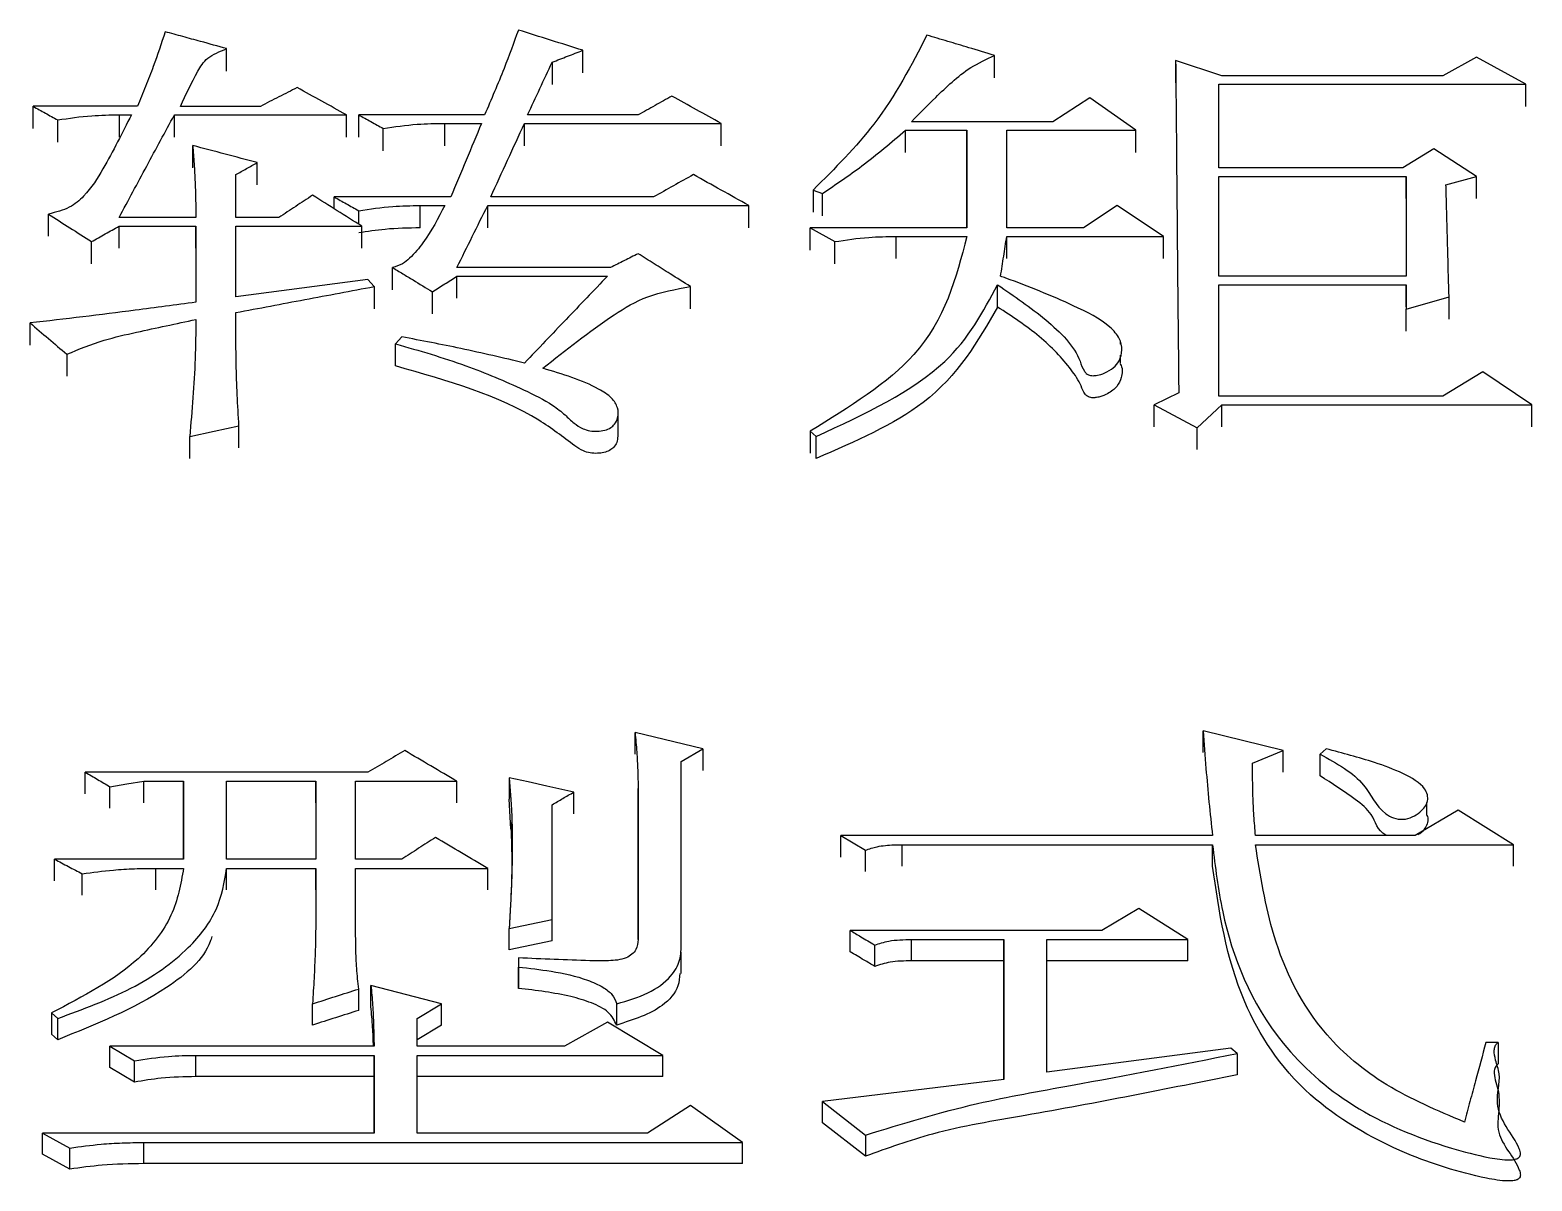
# Model space of a CAD drawing. Header units: millimetres. Extents: x 2160 to 4596, y 811 to 2534.
# Drawn here: x 2741.38 to 2746.67, y 2299.02 to 2303.07 of the extents above; entities that cross this region are included whole.
import ezdxf

# ---------------------------------------------------------------- set-up
doc = ezdxf.new("R2010")
doc.units = ezdxf.units.MM

msp = doc.modelspace()

# ---------------------------------------------------------------- linework, layer by layer
at = {"color": 7, "linetype": 'Continuous', "lineweight": 25}
for p, q in [((2742.0695, 2302.9254), (2742.0695, 2303.0042)), ((2743.3242, 2302.9194), (2743.3242, 2302.9983)), ((2744.7738, 2302.9015), (2744.7738, 2302.9804)), ((2745.5742, 2302.9087), (2745.4119, 2302.9625)), ((2745.4119, 2302.9625), (2745.4119, 2302.8837)), ((2746.472, 2302.9744), (2746.353, 2302.9087)), ((2746.6451, 2302.8788), (2746.472, 2302.9744)), ((2743.216, 2302.9565), (2743.216, 2302.8777)), ((2745.5634, 2302.8788), (2746.6451, 2302.8788)), ((2745.5634, 2302.5846), (2745.5634, 2302.8788)), ((2746.353, 2302.9087), (2745.5742, 2302.9087)), ((2746.6451, 2302.8001), (2746.6451, 2302.8788)), ((2745.1091, 2302.831), (2744.9793, 2302.747)), ((2745.2713, 2302.717), (2745.1091, 2302.831)), ((2741.7557, 2302.8011), (2741.3879, 2302.8011)), ((2741.3879, 2302.7225), (2741.3879, 2302.8011)), ((2741.4744, 2302.6745), (2741.4744, 2302.7531)), ((2741.6908, 2302.7711), (2741.7341, 2302.7711)), ((2741.6908, 2302.7711), (2741.6908, 2302.6925)), ((2741.8855, 2302.7711), (2742.4913, 2302.7711)), ((2742.1884, 2302.801), (2741.9071, 2302.801)), ((2742.4913, 2302.6925), (2742.4913, 2302.7711)), ((2742.978, 2302.7711), (2742.5345, 2302.7711)), ((2743.5189, 2302.771), (2743.1295, 2302.7711)), ((2742.6211, 2302.6445), (2742.6211, 2302.723)), ((2742.8374, 2302.7411), (2742.9672, 2302.741)), ((2742.8374, 2302.6625), (2742.8374, 2302.7411)), ((2743.1187, 2302.741), (2743.811, 2302.741)), ((2743.811, 2302.6625), (2743.811, 2302.741)), ((2744.46, 2302.717), (2744.6764, 2302.717)), ((2744.46, 2302.6385), (2744.46, 2302.717)), ((2744.9793, 2302.747), (2744.4816, 2302.747)), ((2744.6764, 2302.717), (2744.6764, 2302.373)), ((2744.6764, 2302.6385), (2744.6764, 2302.717)), ((2744.817, 2302.717), (2745.2713, 2302.717)), ((2744.817, 2302.373), (2744.817, 2302.717)), ((2745.2713, 2302.6385), (2745.2713, 2302.717)), ((2741.9504, 2302.5845), (2741.9504, 2302.6629)), ((2746.3206, 2302.6508), (2746.2124, 2302.5846)), ((2746.472, 2302.5544), (2746.3206, 2302.6508)), ((2742.1776, 2302.5244), (2742.1776, 2302.6027)), ((2744.6764, 2302.373), (2744.6764, 2302.638)), ((2742.1019, 2302.4094), (2742.1019, 2302.5605)), ((2746.2124, 2302.5846), (2745.5634, 2302.5846)), ((2745.5634, 2302.5544), (2746.2232, 2302.5544)), ((2745.5634, 2302.2028), (2745.5634, 2302.5544)), ((2746.2232, 2302.5544), (2746.2232, 2302.2028)), ((2746.2232, 2302.4761), (2746.2232, 2302.5544)), ((2746.3639, 2302.5242), (2746.472, 2302.5544)), ((2746.472, 2302.4761), (2746.472, 2302.5544)), ((2744.1355, 2302.5062), (2744.168, 2302.4941)), ((2744.168, 2302.4158), (2744.168, 2302.4941)), ((2742.8591, 2302.482), (2742.448, 2302.482)), ((2742.448, 2302.4404), (2742.448, 2302.482)), ((2742.5345, 2302.3859), (2742.5345, 2302.4336)), ((2742.7509, 2302.4518), (2742.8374, 2302.4518)), ((2742.7509, 2302.3736), (2742.7509, 2302.4518)), ((2742.9889, 2302.4518), (2743.9083, 2302.4517)), ((2742.9889, 2302.3736), (2742.9889, 2302.4518)), ((2743.573, 2302.482), (2742.9997, 2302.482)), ((2743.9083, 2302.3736), (2743.9083, 2302.4517)), ((2745.2064, 2302.4517), (2745.0874, 2302.373)), ((2745.3687, 2302.3427), (2745.2064, 2302.4517)), ((2741.4419, 2302.3434), (2741.4419, 2302.4215)), ((2741.9612, 2302.4094), (2741.6908, 2302.4094)), ((2742.2533, 2302.4094), (2742.1019, 2302.4094)), ((2741.6908, 2302.3791), (2741.9612, 2302.3791)), ((2741.6908, 2302.301), (2741.6908, 2302.3791)), ((2741.9612, 2302.3791), (2741.9612, 2302.1114)), ((2741.9612, 2302.301), (2741.9612, 2302.3791)), ((2742.1019, 2302.3791), (2742.5454, 2302.3791)), ((2742.1019, 2302.1297), (2742.1019, 2302.3791)), ((2742.5454, 2302.301), (2742.5454, 2302.3791)), ((2744.1247, 2302.373), (2744.2112, 2302.3245)), ((2744.6764, 2302.373), (2744.1247, 2302.373)), ((2744.4276, 2302.3427), (2744.6764, 2302.3427)), ((2744.4276, 2302.2646), (2744.4276, 2302.3427)), ((2745.0874, 2302.373), (2744.817, 2302.373)), ((2744.817, 2302.3427), (2745.3687, 2302.3427)), ((2745.3687, 2302.2646), (2745.3687, 2302.3427)), ((2741.5934, 2302.2465), (2741.5934, 2302.3245)), ((2744.2112, 2302.2464), (2744.2112, 2302.3245)), ((2742.6535, 2302.155), (2742.6535, 2302.2333)), ((2743.4216, 2302.2333), (2742.8807, 2302.2333)), ((2742.5886, 2302.1663), (2742.567, 2302.1907)), ((2742.8807, 2302.2029), (2743.4107, 2302.2028)), ((2744.7846, 2302.0942), (2744.7846, 2302.1725)), ((2746.2232, 2302.2028), (2745.5634, 2302.2028)), ((2745.5634, 2302.1724), (2746.2232, 2302.1723)), ((2745.5634, 2301.7802), (2745.5634, 2302.1724)), ((2746.2232, 2302.1723), (2746.2232, 2302.0869)), ((2746.2232, 2302.0945), (2746.2232, 2302.1723)), ((2742.5886, 2302.1663), (2742.5886, 2302.0884)), ((2742.7942, 2302.0702), (2742.7942, 2302.148)), ((2743.7029, 2302.0884), (2743.7029, 2302.1662)), ((2746.2232, 2302.0869), (2746.3747, 2302.1297)), ((2746.3747, 2302.0518), (2746.3747, 2302.1297)), ((2746.2232, 2302.0092), (2746.2232, 2302.0869)), ((2741.3771, 2301.9604), (2741.3771, 2302.0381)), ((2742.686, 2301.9891), (2742.6644, 2301.9646)), ((2745.2176, 2301.964), (2745.2176, 2301.9733)), ((2741.5067, 2301.928), (2741.5067, 2301.8504)), ((2745.2176, 2301.8952), (2745.2176, 2301.9248)), ((2746.4937, 2301.8664), (2746.3531, 2301.7802)), ((2746.6668, 2301.7494), (2746.4937, 2301.8664)), ((2745.4228, 2301.7926), (2745.3362, 2301.7495)), ((2745.3362, 2301.6721), (2745.3362, 2301.7495)), ((2745.3362, 2301.7495), (2745.4877, 2301.6693)), ((2745.4877, 2301.6693), (2745.5742, 2301.7494)), ((2746.3531, 2301.7802), (2745.5634, 2301.7802)), ((2745.5742, 2301.6721), (2745.5742, 2301.7494)), ((2745.5742, 2301.7494), (2746.6668, 2301.7494)), ((2746.6668, 2301.6721), (2746.6668, 2301.7494)), ((2743.4484, 2301.64), (2743.4484, 2301.7178)), ((2742.1127, 2301.5982), (2742.1127, 2301.6755)), ((2744.1247, 2301.6569), (2744.1463, 2301.6384)), ((2745.4877, 2301.592), (2745.4877, 2301.6693)), ((2741.9396, 2301.5612), (2741.9396, 2301.6384)), ((2744.1463, 2301.5611), (2744.1463, 2301.6384)), ((2743.7461, 2300.5384), (2743.5081, 2300.5955)), ((2743.5081, 2300.5194), (2743.5081, 2300.5955)), ((2745.7906, 2300.532), (2745.5093, 2300.6018)), ((2745.5093, 2300.5257), (2745.5093, 2300.6018)), ((2743.6704, 2300.494), (2743.7461, 2300.5384)), ((2743.7461, 2300.5384), (2743.7461, 2300.4624)), ((2745.6824, 2300.4876), (2745.7906, 2300.532)), ((2745.7906, 2300.456), (2745.7906, 2300.532)), ((2743.6704, 2299.8538), (2743.6704, 2300.494)), ((2745.9204, 2300.4433), (2745.9204, 2300.5194)), ((2741.7773, 2300.424), (2741.918, 2300.424)), ((2741.7773, 2300.3481), (2741.7773, 2300.424)), ((2741.918, 2300.424), (2741.918, 2300.1494)), ((2741.918, 2300.3481), (2741.918, 2300.424)), ((2742.0694, 2300.424), (2742.3831, 2300.424)), ((2742.0694, 2300.1494), (2742.0694, 2300.424)), ((2742.3831, 2300.424), (2742.3831, 2300.1494)), ((2742.3831, 2300.3481), (2742.3831, 2300.424)), ((2742.5237, 2300.424), (2742.8807, 2300.424)), ((2742.5237, 2300.1494), (2742.5237, 2300.424)), ((2742.8807, 2300.3481), (2742.8807, 2300.424)), ((2743.0646, 2300.4367), (2743.0646, 2300.3607)), ((2741.6584, 2300.329), (2741.6584, 2300.4049)), ((2743.2918, 2300.3099), (2743.2918, 2300.3858)), ((2743.5189, 2300.3985), (2743.5189, 2299.8667)), ((2743.5189, 2300.3227), (2743.5189, 2300.3985)), ((2746.2963, 2300.3805), (2746.2963, 2300.3832)), ((2741.918, 2300.1494), (2741.918, 2300.348)), ((2743.0704, 2300.2564), (2743.0646, 2300.3607)), ((2743.5189, 2299.8666), (2743.5189, 2300.3226)), ((2746.4072, 2300.322), (2746.2557, 2300.2326)), ((2746.2963, 2300.3069), (2746.2963, 2300.3489)), ((2746.6019, 2300.2006), (2746.4072, 2300.322)), ((2744.2329, 2300.2326), (2744.3194, 2300.1814)), ((2745.5418, 2300.2326), (2744.2329, 2300.2326)), ((2744.2329, 2300.1569), (2744.2329, 2300.2326)), ((2746.2557, 2300.2326), (2745.6932, 2300.2326)), ((2744.3194, 2300.1058), (2744.3194, 2300.1814)), ((2744.4492, 2300.2006), (2745.5418, 2300.2006)), ((2744.4492, 2300.125), (2744.4492, 2300.2006)), ((2745.5418, 2300.125), (2745.5418, 2300.2006)), ((2745.6932, 2300.2006), (2746.6019, 2300.2006)), ((2746.6019, 2300.125), (2746.6019, 2300.2006)), ((2741.918, 2300.1494), (2741.4636, 2300.1494)), ((2741.4636, 2300.0738), (2741.4636, 2300.1494)), ((2741.8206, 2300.1174), (2741.918, 2300.1174)), ((2741.8206, 2300.0418), (2741.8206, 2300.1174)), ((2742.3831, 2300.1494), (2742.0694, 2300.1494)), ((2742.0694, 2300.1174), (2742.3831, 2300.1174)), ((2742.0694, 2300.0418), (2742.0694, 2300.1174)), ((2742.3831, 2300.1174), (2742.3831, 2299.9053)), ((2742.3831, 2300.0418), (2742.3831, 2300.1174)), ((2742.686, 2300.1494), (2742.5237, 2300.1494)), ((2742.5237, 2300.1174), (2742.9889, 2300.1174)), ((2742.5237, 2299.9053), (2742.5237, 2300.1174)), ((2742.9889, 2300.0418), (2742.9889, 2300.1174)), ((2741.561, 2300.0226), (2741.561, 2300.0982)), ((2745.2822, 2299.9761), (2745.1524, 2299.8989)), ((2745.4552, 2299.8666), (2745.2822, 2299.9761)), ((2743.0646, 2299.9053), (2743.2161, 2299.9375)), ((2743.0646, 2299.83), (2743.0646, 2299.9053)), ((2743.2161, 2299.8622), (2743.2161, 2299.9375)), ((2744.2653, 2299.8236), (2744.2653, 2299.8989)), ((2743.2161, 2299.8622), (2743.0646, 2299.83)), ((2744.4817, 2299.8666), (2744.8062, 2299.8666)), ((2744.4817, 2299.7914), (2744.4817, 2299.8666)), ((2744.8062, 2299.8666), (2744.8062, 2299.374)), ((2744.8062, 2299.7914), (2744.8062, 2299.8666)), ((2744.9576, 2299.8666), (2745.4552, 2299.8666)), ((2744.9576, 2299.4), (2744.9576, 2299.8666)), ((2745.4552, 2299.7914), (2745.4552, 2299.8666)), ((2743.0971, 2299.8021), (2743.0971, 2299.7698)), ((2743.0971, 2299.8021), (2743.0971, 2299.727)), ((2743.6698, 2299.7473), (2743.6698, 2299.8225)), ((2744.8062, 2299.7914), (2744.4817, 2299.7914)), ((2744.8062, 2299.374), (2744.8062, 2299.7914)), ((2745.4552, 2299.7914), (2744.9576, 2299.7914)), ((2743.0971, 2299.6947), (2743.0971, 2299.7698)), ((2742.5346, 2299.6172), (2742.5346, 2299.6922)), ((2742.8266, 2299.6404), (2742.5778, 2299.7052)), ((2742.5778, 2299.6301), (2742.5778, 2299.7052)), ((2742.3723, 2299.5655), (2742.3723, 2299.6404)), ((2742.7401, 2299.5886), (2742.8266, 2299.6404)), ((2742.8266, 2299.5655), (2742.8266, 2299.6404)), ((2743.4432, 2299.5655), (2743.4432, 2299.6404)), ((2741.4528, 2299.6081), (2741.4745, 2299.5886)), ((2741.4528, 2299.6081), (2741.4528, 2299.5331)), ((2742.7401, 2299.4911), (2742.7401, 2299.5886)), ((2742.8266, 2299.5655), (2742.7401, 2299.5137)), ((2743.4108, 2299.5756), (2743.2593, 2299.4911)), ((2743.6055, 2299.4586), (2743.4108, 2299.5756)), ((2741.6584, 2299.4912), (2741.7449, 2299.4391)), ((2742.5887, 2299.4911), (2741.6584, 2299.4912)), ((2743.2593, 2299.4911), (2742.7401, 2299.4911)), ((2745.6067, 2299.4846), (2744.9576, 2299.4)), ((2745.6283, 2299.4651), (2745.6067, 2299.4846)), ((2746.5478, 2299.5041), (2746.5045, 2299.5041)), ((2746.5478, 2299.5041), (2746.5478, 2299.4293)), ((2741.7449, 2299.3644), (2741.7449, 2299.4391)), ((2741.9612, 2299.4586), (2742.5887, 2299.4586)), ((2741.9613, 2299.3839), (2741.9612, 2299.4586)), ((2742.5887, 2299.4586), (2742.5887, 2299.1846)), ((2742.5887, 2299.3839), (2742.5887, 2299.4586)), ((2742.7401, 2299.4586), (2743.6055, 2299.4586)), ((2742.7401, 2299.1846), (2742.7401, 2299.4586)), ((2743.6055, 2299.3839), (2743.6055, 2299.4586)), ((2745.6283, 2299.4651), (2745.6283, 2299.3904)), ((2741.7449, 2299.3644), (2741.6584, 2299.4164)), ((2742.5887, 2299.3839), (2741.9613, 2299.3839)), ((2742.5887, 2299.1846), (2742.5887, 2299.3839)), ((2743.6055, 2299.3839), (2742.7401, 2299.3839)), ((2744.8062, 2299.374), (2744.168, 2299.2957)), ((2743.7028, 2299.2826), (2743.5514, 2299.1845)), ((2743.8867, 2299.1518), (2743.7028, 2299.2826)), ((2744.168, 2299.2212), (2744.168, 2299.2957)), ((2744.168, 2299.2957), (2744.3194, 2299.178)), ((2744.3194, 2299.1037), (2744.168, 2299.2212)), ((2741.4204, 2299.1846), (2741.5177, 2299.1322)), ((2742.5887, 2299.1846), (2741.4204, 2299.1846)), ((2743.5514, 2299.1845), (2742.7401, 2299.1846)), ((2744.3194, 2299.178), (2744.3194, 2299.1037)), ((2741.5177, 2299.0579), (2741.4204, 2299.1102)), ((2741.5177, 2299.0579), (2741.5177, 2299.1322)), ((2741.7773, 2299.1518), (2743.8867, 2299.1518)), ((2741.7774, 2299.0775), (2741.7774, 2299.1518)), ((2743.8867, 2299.0775), (2743.8867, 2299.1518)), ((2743.8867, 2299.0775), (2741.7774, 2299.0775))]:
    msp.add_line(p, q, dxfattribs=at)
at = {"color": 7, "linetype": 'Continuous', "lineweight": 25, "flags": 128}
for points in [[(2741.8855, 2302.6925), (2741.8855, 2302.712), (2741.8855, 2302.732), (2741.8855, 2302.7711)], [(2742.5345, 2302.6925), (2742.5345, 2302.712), (2742.5345, 2302.7319), (2742.5345, 2302.7711)], [(2743.1187, 2302.6625), (2743.1187, 2302.682), (2743.1187, 2302.7019), (2743.1187, 2302.741)], [(2744.1355, 2302.5062), (2744.1355, 2302.4759), (2744.1355, 2302.4517), (2744.1355, 2302.4279)], [(2744.1247, 2302.2949), (2744.1247, 2302.3141), (2744.1247, 2302.3337), (2744.1247, 2302.373)], [(2744.817, 2302.2646), (2744.817, 2302.2843), (2744.817, 2302.3045), (2744.817, 2302.3427)], [(2742.567, 2302.1907), (2742.3344, 2302.1602), (2742.1019, 2302.1297)], [(2742.8807, 2302.125), (2742.8807, 2302.1443), (2742.8807, 2302.1641), (2742.8807, 2302.2029)], [(2742.6643, 2301.887), (2742.6643, 2301.9061), (2742.6643, 2301.9256), (2742.6643, 2301.9451), (2742.6644, 2301.9646)], [(2741.9396, 2301.6384), (2742.0261, 2301.6569), (2742.1127, 2301.6755)], [(2744.1247, 2301.6569), (2744.1247, 2301.6286), (2744.1247, 2301.604), (2744.1247, 2301.5797)], [(2745.942, 2300.5384), (2745.9312, 2300.5289), (2745.9204, 2300.5194)], [(2742.567, 2300.4558), (2742.0694, 2300.4558), (2741.5718, 2300.4558)], [(2741.5718, 2300.3799), (2741.5718, 2300.3988), (2741.5718, 2300.4178), (2741.5718, 2300.4558)], [(2741.6584, 2300.4049), (2741.7179, 2300.4145), (2741.7773, 2300.424)], [(2743.2918, 2300.3858), (2743.1972, 2300.407), (2743.1309, 2300.4219), (2743.0646, 2300.4367)], [(2745.1524, 2299.8989), (2744.7088, 2299.8989), (2744.2653, 2299.8989)], [(2744.3519, 2299.7721), (2744.3519, 2299.8097), (2744.3519, 2299.8473)], [(2741.4745, 2299.5137), (2741.4745, 2299.5415), (2741.4745, 2299.565), (2741.4745, 2299.5886)], [(2741.4528, 2299.5331), (2741.4636, 2299.5234), (2741.4745, 2299.5137)], [(2741.6584, 2299.4164), (2741.6584, 2299.4351), (2741.6584, 2299.4538), (2741.6584, 2299.4912)], [(2741.4204, 2299.1102), (2741.4204, 2299.1288), (2741.4204, 2299.1474), (2741.4204, 2299.1846)]]:
    msp.add_lwpolyline(points, dxfattribs=at)
at = {"color": 7, "linetype": 'Continuous', "lineweight": 25}
for points, knots in [([(2743.097, 2303.0697), (2743.0807, 2303.0246), (2743.0545, 2302.9522), (2743.0132, 2302.8528), (2742.9898, 2302.7983), (2742.978, 2302.7711)], [0, 0, 0, 0, 0.452168, 0.726066, 1, 1, 1, 1]), ([(2743.3242, 2302.9983), (2743.2863, 2303.0102), (2743.2106, 2303.034), (2743.1349, 2303.0578), (2743.097, 2303.0697)], [0, 0, 0, 0, 0.499999, 1, 1, 1, 1]), ([(2741.853, 2303.0638), (2741.8396, 2303.023), (2741.8184, 2302.9586), (2741.7842, 2302.8712), (2741.7652, 2302.8244), (2741.7557, 2302.8011)], [0, 0, 0, 0, 0.465077, 0.732515, 1, 1, 1, 1]), ([(2742.0694, 2303.0042), (2742.0388, 2303.0127), (2741.9874, 2303.0269), (2741.9152, 2303.0467), (2741.8738, 2303.0581), (2741.853, 2303.0638)], [0, 0, 0, 0, 0.425233, 0.712616, 1, 1, 1, 1]), ([(2744.5356, 2303.0519), (2744.481, 2302.9456), (2744.383, 2302.7546), (2744.2115, 2302.5824), (2744.1355, 2302.5062)], [0, 0, 0, 0, 0.556947, 1, 1, 1, 1]), ([(2744.7737, 2302.9804), (2744.7436, 2302.9894), (2744.6888, 2303.0059), (2744.6094, 2303.0298), (2744.5602, 2303.0445), (2744.5357, 2303.0519)], [0, 0, 0, 0, 0.380374, 0.690187, 1, 1, 1, 1]), ([(2741.9071, 2302.801), (2741.9259, 2302.8421), (2741.9521, 2302.8994), (2741.997, 2302.9745), (2742.0451, 2302.9942), (2742.0694, 2303.0042)], [0, 0, 0, 0, 0.554938, 0.774738, 1, 1, 1, 1]), ([(2743.216, 2302.9565), (2743.2341, 2302.9635), (2743.2701, 2302.9774), (2743.3062, 2302.9913), (2743.3242, 2302.9983)], [0, 0, 0, 0, 0.499998, 1, 1, 1, 1]), ([(2744.4816, 2302.747), (2744.5098, 2302.7756), (2744.5562, 2302.8226), (2744.6232, 2302.8871), (2744.6879, 2302.9399), (2744.745, 2302.9668), (2744.7737, 2302.9804)], [0, 0, 0, 0, 0.336864, 0.555373, 0.775639, 1, 1, 1, 1]), ([(2745.4119, 2302.9625), (2745.4125, 2302.8976), (2745.4137, 2302.7679), (2745.4154, 2302.5721), (2745.4168, 2302.4081), (2745.4182, 2302.2434), (2745.4197, 2302.0969), (2745.4214, 2301.9356), (2745.4223, 2301.8402), (2745.4228, 2301.7926)], [0, 0, 0, 0, 0.168661, 0.337321, 0.505982, 0.590312, 0.758972, 0.879486, 1, 1, 1, 1]), ([(2743.1295, 2302.7711), (2743.1439, 2302.802), (2743.1728, 2302.864), (2743.2016, 2302.9257), (2743.216, 2302.9565)], [0, 0, 0, 0, 0.499999, 1, 1, 1, 1]), ([(2742.3182, 2302.8669), (2742.2966, 2302.8559), (2742.2533, 2302.834), (2742.21, 2302.812), (2742.1884, 2302.801)], [0, 0, 0, 0, 0.4999982, 1, 1, 1, 1]), ([(2742.4913, 2302.7711), (2742.4624, 2302.7871), (2742.4047, 2302.819), (2742.347, 2302.851), (2742.3182, 2302.8669)], [0, 0, 0, 0, 0.5, 1, 1, 1, 1]), ([(2743.6379, 2302.837), (2743.6181, 2302.826), (2743.5784, 2302.804), (2743.5387, 2302.782), (2743.5189, 2302.771)], [0, 0, 0, 0, 0.4999981, 1, 1, 1, 1]), ([(2743.811, 2302.741), (2743.7821, 2302.757), (2743.7244, 2302.7891), (2743.6668, 2302.821), (2743.6379, 2302.837)], [0, 0, 0, 0, 0.5, 1, 1, 1, 1]), ([(2741.3879, 2302.8011), (2741.4023, 2302.7931), (2741.4312, 2302.7771), (2741.46, 2302.7611), (2741.4744, 2302.7531)], [0, 0, 0, 0, 0.5, 1, 1, 1, 1]), ([(2741.7341, 2302.7711), (2741.7021, 2302.7074), (2741.6534, 2302.6103), (2741.5853, 2302.4997), (2741.5195, 2302.4414), (2741.4681, 2302.4282), (2741.442, 2302.4215)], [0, 0, 0, 0, 0.493627, 0.751972, 0.874128, 1, 1, 1, 1]), ([(2741.4744, 2302.7531), (2741.5142, 2302.759), (2741.5853, 2302.7697), (2741.6585, 2302.7707), (2741.6908, 2302.7711)], [0, 0, 0, 0, 0.558835, 1, 1, 1, 1]), ([(2741.6908, 2302.4094), (2741.7232, 2302.4699), (2741.7881, 2302.5909), (2741.8531, 2302.711), (2741.8855, 2302.7711)], [0, 0, 0, 0, 0.5, 1, 1, 1, 1]), ([(2742.5345, 2302.7711), (2742.549, 2302.7631), (2742.5778, 2302.7471), (2742.6067, 2302.731), (2742.6211, 2302.723)], [0, 0, 0, 0, 0.5, 1, 1, 1, 1]), ([(2742.6211, 2302.723), (2742.6608, 2302.729), (2742.732, 2302.7397), (2742.8051, 2302.7406), (2742.8374, 2302.7411)], [0, 0, 0, 0, 0.558835, 1, 1, 1, 1]), ([(2742.9672, 2302.741), (2742.9492, 2302.698), (2742.9131, 2302.6119), (2742.8771, 2302.5253), (2742.8591, 2302.482)], [0, 0, 0, 0, 0.4999999, 1, 1, 1, 1]), ([(2742.9997, 2302.482), (2743.0195, 2302.5253), (2743.0592, 2302.6119), (2743.0988, 2302.698), (2743.1187, 2302.741)], [0, 0, 0, 0, 0.5000001, 1, 1, 1, 1]), ([(2744.168, 2302.4941), (2744.215, 2302.526), (2744.2908, 2302.5773), (2744.3855, 2302.6531), (2744.4352, 2302.6957), (2744.46, 2302.717)], [0, 0, 0, 0, 0.450179, 0.7248935, 1, 1, 1, 1]), ([(2741.9504, 2302.6629), (2741.952, 2302.6415), (2741.9551, 2302.5986), (2741.9596, 2302.5141), (2741.9606, 2302.451), (2741.9612, 2302.4094)], [0, 0, 0, 0, 0.254777, 0.50956, 1, 1, 1, 1]), ([(2742.1776, 2302.6027), (2742.1397, 2302.6128), (2742.064, 2302.6328), (2741.9883, 2302.6529), (2741.9504, 2302.6629)], [0, 0, 0, 0, 0.499999, 1, 1, 1, 1]), ([(2742.1019, 2302.5605), (2742.1145, 2302.5676), (2742.1397, 2302.5816), (2742.165, 2302.5957), (2742.1776, 2302.6027)], [0, 0, 0, 0, 0.5000006, 1, 1, 1, 1]), ([(2743.7136, 2302.5605), (2743.6902, 2302.5474), (2743.6433, 2302.5213), (2743.5964, 2302.4951), (2743.573, 2302.482)], [0, 0, 0, 0, 0.499999, 1, 1, 1, 1]), ([(2743.9083, 2302.4517), (2743.8759, 2302.4699), (2743.811, 2302.5062), (2743.7461, 2302.5424), (2743.7136, 2302.5605)], [0, 0, 0, 0, 0.5, 1, 1, 1, 1]), ([(2742.3723, 2302.488), (2742.3525, 2302.4749), (2742.3128, 2302.4487), (2742.2731, 2302.4225), (2742.2533, 2302.4094)], [0, 0, 0, 0, 0.499998, 1, 1, 1, 1]), ([(2742.5454, 2302.3791), (2742.5165, 2302.3973), (2742.4588, 2302.4336), (2742.4011, 2302.4699), (2742.3723, 2302.488)], [0, 0, 0, 0, 0.5, 1, 1, 1, 1]), ([(2746.3747, 2302.1297), (2746.3734, 2302.1785), (2746.3719, 2302.2304), (2746.3704, 2302.2852), (2746.3701, 2302.2974), (2746.3698, 2302.3095), (2746.3694, 2302.3217), (2746.3691, 2302.3339), (2746.3688, 2302.346), (2746.3684, 2302.3612), (2746.368, 2302.3734), (2746.3677, 2302.3855), (2746.3674, 2302.3977), (2746.367, 2302.4098), (2746.3664, 2302.431), (2746.3654, 2302.4682), (2746.3645, 2302.5023), (2746.3639, 2302.5242)], [0, 0, 0, 0, 0.369844, 0.392959, 0.416074, 0.462305, 0.48542, 0.508535, 0.554765, 0.577881, 0.624111, 0.647226, 0.670342, 0.716572, 0.739687, 0.832148, 1, 1, 1, 1]), ([(2742.448, 2302.482), (2742.4624, 2302.4739), (2742.4913, 2302.4578), (2742.5201, 2302.4417), (2742.5345, 2302.4336)], [0, 0, 0, 0, 0.5, 1, 1, 1, 1]), ([(2742.5345, 2302.4336), (2742.5743, 2302.4396), (2742.6454, 2302.4504), (2742.7186, 2302.4513), (2742.7509, 2302.4518)], [0, 0, 0, 0, 0.558835, 1, 1, 1, 1]), ([(2742.8374, 2302.4518), (2742.8146, 2302.4073), (2742.7816, 2302.3432), (2742.7259, 2302.2762), (2742.6904, 2302.2449), (2742.6659, 2302.2372), (2742.6535, 2302.2333)], [0, 0, 0, 0, 0.5541785, 0.8003972, 0.8992106, 1, 1, 1, 1]), ([(2742.8807, 2302.2333), (2742.8987, 2302.2698), (2742.9348, 2302.3428), (2742.9708, 2302.4154), (2742.9889, 2302.4518)], [0, 0, 0, 0, 0.5, 1, 1, 1, 1]), ([(2741.442, 2302.4215), (2741.4672, 2302.4054), (2741.5177, 2302.3731), (2741.5682, 2302.3407), (2741.5934, 2302.3245)], [0, 0, 0, 0, 0.5, 1, 1, 1, 1]), ([(2741.5934, 2302.3245), (2741.6097, 2302.3336), (2741.6421, 2302.3518), (2741.6746, 2302.37), (2741.6908, 2302.3791)], [0, 0, 0, 0, 0.500002, 1, 1, 1, 1]), ([(2742.7509, 2302.3731), (2742.7098, 2302.3724), (2742.6366, 2302.3711), (2742.5657, 2302.3599), (2742.5345, 2302.355)], [0, 0, 0, 0, 0.561085, 1, 1, 1, 1]), ([(2744.6764, 2302.3427), (2744.6383, 2302.1963), (2744.5693, 2301.9309), (2744.2623, 2301.7417), (2744.1247, 2301.6569)], [0, 0, 0, 0, 0.551707, 1, 1, 1, 1]), ([(2744.2112, 2302.3245), (2744.251, 2302.3305), (2744.3221, 2302.3413), (2744.3953, 2302.3422), (2744.4276, 2302.3427)], [0, 0, 0, 0, 0.558835, 1, 1, 1, 1]), ([(2744.7954, 2302.2028), (2744.799, 2302.2262), (2744.8044, 2302.2612), (2744.8116, 2302.3078), (2744.8152, 2302.331), (2744.817, 2302.3427)], [0, 0, 0, 0, 0.499999, 0.749999, 1, 1, 1, 1]), ([(2743.5189, 2302.2819), (2743.5027, 2302.2738), (2743.4702, 2302.2576), (2743.4378, 2302.2414), (2743.4216, 2302.2333)], [0, 0, 0, 0, 0.5, 1, 1, 1, 1]), ([(2743.7028, 2302.1663), (2743.6792, 2302.1812), (2743.6367, 2302.2079), (2743.5754, 2302.2465), (2743.5377, 2302.2701), (2743.5189, 2302.2819)], [0, 0, 0, 0, 0.386049, 0.693024, 1, 1, 1, 1]), ([(2742.6535, 2302.2333), (2742.6656, 2302.226), (2742.6897, 2302.2114), (2742.7366, 2302.183), (2742.7714, 2302.1618), (2742.7942, 2302.148)], [0, 0, 0, 0, 0.257094, 0.5141879, 1, 1, 1, 1]), ([(2742.7942, 2302.148), (2742.8086, 2302.1571), (2742.8374, 2302.1754), (2742.8663, 2302.1937), (2742.8807, 2302.2029)], [0, 0, 0, 0, 0.500001, 1, 1, 1, 1]), ([(2743.4107, 2302.2028), (2743.3621, 2302.152), (2743.2647, 2302.0504), (2743.1674, 2301.9482), (2743.1187, 2301.8971)], [0, 0, 0, 0, 0.5, 1, 1, 1, 1]), ([(2744.1463, 2301.6384), (2744.3168, 2301.7179), (2744.6171, 2301.8581), (2744.734, 2302.0775), (2744.7846, 2302.1724)], [0, 0, 0, 0, 0.56753, 1, 1, 1, 1]), ([(2744.7847, 2302.1725), (2744.8431, 2302.1327), (2744.9606, 2302.0528), (2745.065, 2301.9461), (2745.0838, 2301.8764), (2745.0963, 2301.861), (2745.1037, 2301.8558), (2745.1123, 2301.853), (2745.1232, 2301.8521), (2745.1404, 2301.854), (2745.1661, 2301.8626), (2745.1943, 2301.8795), (2745.2172, 2301.9078), (2745.2251, 2301.9436), (2745.2167, 2301.9854), (2745.1652, 2302.0439), (2745.0238, 2302.1145), (2744.8891, 2302.1685), (2744.8014, 2302.2006), (2744.7954, 2302.2028)], [0, 0, 0, 0, 0.1816274, 0.3648767, 0.405345, 0.4147082, 0.422096, 0.4282549, 0.4343873, 0.4449704, 0.4640389, 0.4945585, 0.5248763, 0.5682608, 0.613388, 0.6632908, 0.7870954, 0.9853916, 1, 1, 1, 1]), ([(2742.1019, 2302.0747), (2742.183, 2302.09), (2742.3452, 2302.1206), (2742.5075, 2302.1511), (2742.5886, 2302.1663)], [0, 0, 0, 0, 0.5, 1, 1, 1, 1]), ([(2743.1836, 2301.8787), (2743.2636, 2301.9429), (2743.3756, 2302.0327), (2743.548, 2302.138), (2743.6508, 2302.1568), (2743.7028, 2302.1662)], [0, 0, 0, 0, 0.5534418, 0.7739919, 1, 1, 1, 1]), ([(2741.9612, 2302.1114), (2741.8901, 2302.1017), (2741.7576, 2302.0835), (2741.5627, 2302.0595), (2741.439, 2302.0452), (2741.3771, 2302.0381)], [0, 0, 0, 0, 0.366425, 0.683185, 1, 1, 1, 1]), ([(2742.1127, 2301.6755), (2742.1087, 2301.7484), (2742.1046, 2301.8233), (2742.1031, 2301.8998), (2742.103, 2301.9054), (2742.1029, 2301.9111), (2742.1028, 2301.9167), (2742.1027, 2301.9224), (2742.1027, 2301.928), (2742.1026, 2301.9337), (2742.1025, 2301.9394), (2742.1024, 2301.9469), (2742.1023, 2301.9544), (2742.1023, 2301.9619), (2742.1022, 2301.9676), (2742.1022, 2301.9732), (2742.1021, 2301.9789), (2742.1021, 2301.9845), (2742.1021, 2301.9902), (2742.102, 2301.9958), (2742.102, 2302.0033), (2742.102, 2302.0109), (2742.102, 2302.0184), (2742.1019, 2302.024), (2742.1019, 2302.0297), (2742.1019, 2302.0353), (2742.1019, 2302.0409), (2742.1019, 2302.0466), (2742.1019, 2302.0522), (2742.1019, 2302.0578), (2742.1019, 2302.0654), (2742.1019, 2302.071), (2742.1019, 2302.0747)], [0, 0, 0, 0, 0.54643, 0.560604, 0.574777, 0.588951, 0.603124, 0.617298, 0.631471, 0.645645, 0.659818, 0.673992, 0.702339, 0.716512, 0.730686, 0.744859, 0.759033, 0.773206, 0.78738, 0.801553, 0.815726, 0.844073, 0.858247, 0.87242, 0.886594, 0.900767, 0.914941, 0.929114, 0.943288, 0.957461, 0.971635, 1, 1, 1, 1]), ([(2744.7846, 2302.0942), (2744.7151, 2301.9734), (2744.589, 2301.7539), (2744.2837, 2301.6207), (2744.1463, 2301.5608)], [0, 0, 0, 0, 0.550182, 1, 1, 1, 1]), ([(2745.2161, 2301.8946), (2745.2173, 2301.8926), (2745.2264, 2301.8772), (2745.2225, 2301.8488), (2745.2076, 2301.8139), (2745.1785, 2301.7907), (2745.1503, 2301.779), (2745.1309, 2301.7749), (2745.1183, 2301.7744), (2745.1081, 2301.7762), (2745.0994, 2301.7804), (2745.0865, 2301.7934), (2745.0767, 2301.8269), (2745.0291, 2301.8971), (2744.937, 2301.9942), (2744.8358, 2302.0607), (2744.7847, 2302.0942)], [0, 0, 0, 0, 0.011858, 0.091048, 0.151077, 0.211612, 0.249381, 0.267413, 0.282269, 0.292853, 0.30347, 0.319788, 0.376545, 0.489461, 0.742393, 1, 1, 1, 1]), ([(2741.3771, 2302.0381), (2741.3987, 2302.0197), (2741.4419, 2301.9831), (2741.4851, 2301.9463), (2741.5067, 2301.928)], [0, 0, 0, 0, 0.5, 1, 1, 1, 1]), ([(2741.5067, 2301.928), (2741.5495, 2301.9456), (2741.6267, 2301.9775), (2741.7833, 2302.0126), (2741.8917, 2302.0356), (2741.9612, 2302.0503)], [0, 0, 0, 0, 0.308167, 0.555958, 1, 1, 1, 1]), ([(2741.9612, 2302.0503), (2741.9607, 2302.0042), (2741.9598, 2301.9127), (2741.9514, 2301.7754), (2741.9435, 2301.6841), (2741.9396, 2301.6384)], [0, 0, 0, 0, 0.337206, 0.668546, 1, 1, 1, 1]), ([(2742.6644, 2301.9646), (2742.7482, 2301.9404), (2742.9062, 2301.8949), (2743.0869, 2301.8173), (2743.2054, 2301.7593), (2743.26, 2301.7167), (2743.2898, 2301.6869), (2743.3187, 2301.6669), (2743.3483, 2301.6574), (2743.3754, 2301.6557), (2743.4015, 2301.6595), (2743.4227, 2301.6685), (2743.4389, 2301.6836), (2743.4496, 2301.7076), (2743.4493, 2301.74), (2743.4267, 2301.7768), (2743.3426, 2301.8306), (2743.2527, 2301.8578), (2743.1836, 2301.8787)], [0, 0, 0, 0, 0.197358, 0.371625, 0.468384, 0.517135, 0.556849, 0.588366, 0.607485, 0.626642, 0.645535, 0.663735, 0.679959, 0.706516, 0.74747, 0.788159, 0.837188, 1, 1, 1, 1]), ([(2743.1187, 2301.8971), (2743.0814, 2301.9058), (2743.007, 2301.9233), (2742.8635, 2301.9555), (2742.7557, 2301.9759), (2742.686, 2301.9891)], [0, 0, 0, 0, 0.260983, 0.521979, 1, 1, 1, 1]), ([(2743.4467, 2301.6398), (2743.4464, 2301.632), (2743.4458, 2301.6184), (2743.4346, 2301.6011), (2743.4189, 2301.5887), (2743.3984, 2301.5813), (2743.3746, 2301.5782), (2743.3492, 2301.5798), (2743.3204, 2301.5884), (2743.2624, 2301.6295), (2743.0906, 2301.7648), (2742.8478, 2301.8342), (2742.6643, 2301.8866)], [0, 0, 0, 0, 0.036286, 0.063911, 0.086825, 0.10978, 0.132692, 0.158074, 0.184397, 0.225607, 0.415046, 1, 1, 1, 1]), ([(2743.5081, 2300.5955), (2743.5102, 2300.5726), (2743.5142, 2300.5285), (2743.5174, 2300.4628), (2743.5184, 2300.42), (2743.5189, 2300.3985)], [0, 0, 0, 0, 0.349385, 0.674644, 1, 1, 1, 1]), ([(2745.5093, 2300.6018), (2745.5123, 2300.5576), (2745.5178, 2300.4741), (2745.5289, 2300.351), (2745.5375, 2300.2721), (2745.5418, 2300.2326)], [0, 0, 0, 0, 0.360432, 0.680193, 1, 1, 1, 1]), ([(2742.6968, 2300.5321), (2742.6752, 2300.5194), (2742.6319, 2300.494), (2742.5886, 2300.4685), (2742.567, 2300.4558)], [0, 0, 0, 0, 0.499998, 1, 1, 1, 1]), ([(2742.8807, 2300.424), (2742.8501, 2300.442), (2742.7888, 2300.4781), (2742.7275, 2300.5141), (2742.6968, 2300.5321)], [0, 0, 0, 0, 0.5, 1, 1, 1, 1]), ([(2745.9204, 2300.5194), (2745.9795, 2300.4868), (2746.0838, 2300.4292), (2746.1164, 2300.33), (2746.1776, 2300.2936), (2746.2136, 2300.2873), (2746.2473, 2300.2978), (2746.2722, 2300.3143), (2746.2912, 2300.3335), (2746.3005, 2300.3547), (2746.2999, 2300.3766), (2746.2816, 2300.4143), (2746.2124, 2300.4543), (2746.0931, 2300.4985), (2745.9995, 2300.5232), (2745.942, 2300.5384)], [0, 0, 0, 0, 0.207899, 0.367255, 0.399925, 0.431308, 0.463075, 0.497006, 0.528572, 0.558381, 0.588718, 0.619577, 0.72297, 0.829976, 1, 1, 1, 1]), ([(2745.6932, 2300.2326), (2745.6912, 2300.2559), (2745.6872, 2300.3026), (2745.6832, 2300.3876), (2745.6827, 2300.4492), (2745.6824, 2300.4876)], [0, 0, 0, 0, 0.273961, 0.547941, 1, 1, 1, 1]), ([(2741.5718, 2300.4558), (2741.5862, 2300.4473), (2741.6151, 2300.4304), (2741.6439, 2300.4134), (2741.6584, 2300.4049)], [0, 0, 0, 0, 0.4999987, 1, 1, 1, 1]), ([(2743.0646, 2300.4367), (2743.0648, 2300.4347), (2743.0651, 2300.4306), (2743.0656, 2300.4245), (2743.066, 2300.4184), (2743.0665, 2300.4122), (2743.067, 2300.4061), (2743.0674, 2300.4), (2743.0679, 2300.3938), (2743.0683, 2300.3887), (2743.0686, 2300.3836), (2743.069, 2300.3785), (2743.0696, 2300.3703), (2743.0702, 2300.3621), (2743.0708, 2300.3519), (2743.0715, 2300.3417), (2743.0722, 2300.3294), (2743.0735, 2300.3048), (2743.0756, 2300.2515), (2743.076, 2300.1857), (2743.0748, 2300.1281), (2743.0739, 2300.0993), (2743.0733, 2300.0787), (2743.0727, 2300.0622), (2743.0718, 2300.0416), (2743.071, 2300.0251), (2743.0702, 2300.0085), (2743.0695, 2299.9962), (2743.0689, 2299.9838), (2743.0682, 2299.9714), (2743.0677, 2299.9611), (2743.0673, 2299.9528), (2743.0669, 2299.9466), (2743.0666, 2299.9404), (2743.0663, 2299.9342), (2743.0659, 2299.928), (2743.0656, 2299.9218), (2743.0653, 2299.9166), (2743.065, 2299.9111), (2743.0648, 2299.9077), (2743.0646, 2299.9053)], [0, 0, 0, 0, 0.011607, 0.023213, 0.034819, 0.046426, 0.058032, 0.069639, 0.081245, 0.092852, 0.098655, 0.110262, 0.121868, 0.145081, 0.156687, 0.1799, 0.203113, 0.226326, 0.31918, 0.504901, 0.597754, 0.64418, 0.667393, 0.713819, 0.737032, 0.783458, 0.806671, 0.829884, 0.853097, 0.87631, 0.899523, 0.911129, 0.922736, 0.934342, 0.945949, 0.957555, 0.969162, 0.980768, 0.986572, 1, 1, 1, 1]), ([(2746.1548, 2300.2326), (2746.1539, 2300.2331), (2746.121, 2300.2505), (2746.1132, 2300.3061), (2746.0286, 2300.3741), (2745.9628, 2300.4162), (2745.9204, 2300.4433)], [0, 0, 0, 0, 0.008439, 0.314275, 0.557927, 1, 1, 1, 1]), ([(2743.2161, 2300.3412), (2743.2287, 2300.3486), (2743.2539, 2300.3635), (2743.2792, 2300.3784), (2743.2918, 2300.3858)], [0, 0, 0, 0, 0.499998, 1, 1, 1, 1]), ([(2743.2161, 2299.9375), (2743.2161, 2299.9979), (2743.2161, 2300.1329), (2743.2161, 2300.267), (2743.2161, 2300.3412)], [0, 0, 0, 0, 0.447226, 1, 1, 1, 1]), ([(2743.0701, 2300.279), (2743.0701, 2300.2789), (2743.0701, 2300.2777), (2743.0709, 2300.2598), (2743.0723, 2300.2214), (2743.0733, 2300.182), (2743.0737, 2300.153), (2743.0737, 2300.1425), (2743.0738, 2300.1378), (2743.0738, 2300.1378), (2743.0738, 2300.1378)], [0, 0, 0, 0, 0.007497, 0.129475, 0.409577, 0.759504, 0.894301, 0.972295, 0.991676, 1, 1, 1, 1]), ([(2746.2954, 2300.3067), (2746.2964, 2300.3046), (2746.3011, 2300.2957), (2746.3002, 2300.2787), (2746.291, 2300.2579), (2746.2779, 2300.2429), (2746.267, 2300.2364), (2746.2645, 2300.2349)], [0, 0, 0, 0, 0.084269, 0.359139, 0.629263, 0.915374, 1, 1, 1, 1]), ([(2742.805, 2300.2262), (2742.7852, 2300.2134), (2742.7455, 2300.1879), (2742.7058, 2300.1622), (2742.686, 2300.1494)], [0, 0, 0, 0, 0.499998, 1, 1, 1, 1]), ([(2742.9889, 2300.1174), (2742.9582, 2300.1355), (2742.8969, 2300.1719), (2742.8356, 2300.2081), (2742.805, 2300.2262)], [0, 0, 0, 0, 0.5, 1, 1, 1, 1]), ([(2744.3194, 2300.1814), (2744.3328, 2300.186), (2744.3551, 2300.1937), (2744.3896, 2300.1982), (2744.4193, 2300.2002), (2744.4393, 2300.2005), (2744.4492, 2300.2006)], [0, 0, 0, 0, 0.335689, 0.556704, 0.778126, 1, 1, 1, 1]), ([(2745.5418, 2300.2006), (2745.5514, 2300.1219), (2745.5805, 2299.884), (2745.71, 2299.5547), (2746.0205, 2299.2702), (2746.2996, 2299.152), (2746.4936, 2299.1016), (2746.5695, 2299.0893), (2746.602, 2299.0914), (2746.6127, 2299.0939), (2746.6203, 2299.098), (2746.6248, 2299.1034), (2746.6272, 2299.1141), (2746.6159, 2299.151), (2746.5726, 2299.2067), (2746.5321, 2299.2959), (2746.5613, 2299.3762), (2746.5391, 2299.4376), (2746.5322, 2299.4705), (2746.5361, 2299.4907), (2746.5421, 2299.4996), (2746.5468, 2299.5033), (2746.5478, 2299.5041)], [0, 0, 0, 0, 0.12969, 0.391826, 0.53917, 0.686254, 0.737833, 0.763743, 0.768247, 0.772786, 0.775634, 0.778494, 0.782467, 0.792759, 0.837973, 0.883317, 0.939016, 0.96559, 0.984609, 0.99227, 0.998264, 1, 1, 1, 1]), ([(2746.4288, 2299.2238), (2746.3338, 2299.2641), (2746.1427, 2299.3452), (2745.8856, 2299.566), (2745.7457, 2299.8649), (2745.71, 2300.0935), (2745.6932, 2300.2006)], [0, 0, 0, 0, 0.194334, 0.390703, 0.714344, 1, 1, 1, 1]), ([(2741.918, 2300.1174), (2741.9079, 2300.0616), (2741.8877, 2299.9492), (2741.7441, 2299.7604), (2741.5641, 2299.6663), (2741.4528, 2299.6081)], [0, 0, 0, 0, 0.2734639, 0.5510094, 1, 1, 1, 1]), ([(2741.4636, 2300.1494), (2741.4799, 2300.1409), (2741.5123, 2300.1238), (2741.5448, 2300.1067), (2741.561, 2300.0982)], [0, 0, 0, 0, 0.499998, 1, 1, 1, 1]), ([(2741.4745, 2299.5886), (2741.5635, 2299.6213), (2741.7392, 2299.686), (2741.9322, 2299.8206), (2742.0447, 2299.9701), (2742.0612, 2300.0685), (2742.0694, 2300.1174)], [0, 0, 0, 0, 0.289657, 0.571456, 0.787204, 1, 1, 1, 1]), ([(2741.561, 2300.0982), (2741.5974, 2300.1032), (2741.6583, 2300.1115), (2741.7453, 2300.1166), (2741.7955, 2300.1171), (2741.8206, 2300.1174)], [0, 0, 0, 0, 0.425426, 0.712082, 1, 1, 1, 1]), ([(2743.0738, 2300.1389), (2743.0738, 2300.1381), (2743.0737, 2300.1321), (2743.0732, 2300.0756), (2743.0713, 2300.0327), (2743.07, 2300.0061)], [0, 0, 0, 0, 0.049091, 0.410402, 1, 1, 1, 1]), ([(2746.5478, 2299.4293), (2746.5445, 2299.4262), (2746.5367, 2299.4188), (2746.5299, 2299.3876), (2746.5526, 2299.3365), (2746.5516, 2299.264), (2746.54, 2299.1885), (2746.5837, 2299.1204), (2746.6171, 2299.0725), (2746.6268, 2299.0411), (2746.6254, 2299.0307), (2746.6217, 2299.0247), (2746.6141, 2299.0202), (2746.6011, 2299.0168), (2746.5638, 2299.0154), (2746.4306, 2299.0392), (2746.1744, 2299.1208), (2745.8403, 2299.3215), (2745.6058, 2299.6848), (2745.5651, 2299.9642), (2745.5418, 2300.1249)], [0, 0, 0, 0, 0.006036, 0.014463, 0.049573, 0.09055, 0.131268, 0.169328, 0.207045, 0.216522, 0.220058, 0.223635, 0.226704, 0.230705, 0.238408, 0.266247, 0.377072, 0.541426, 0.736348, 1, 1, 1, 1]), ([(2742.3831, 2299.9053), (2742.3827, 2299.877), (2742.3818, 2299.8188), (2742.3773, 2299.7305), (2742.374, 2299.6705), (2742.3723, 2299.6404)], [0, 0, 0, 0, 0.321579, 0.660777, 1, 1, 1, 1]), ([(2742.5346, 2299.6922), (2742.5319, 2299.7165), (2742.5268, 2299.7642), (2742.5242, 2299.8353), (2742.5239, 2299.882), (2742.5237, 2299.9053)], [0, 0, 0, 0, 0.341779, 0.670798, 1, 1, 1, 1]), ([(2744.2653, 2299.8989), (2744.2778, 2299.8914), (2744.2985, 2299.8791), (2744.3273, 2299.8619), (2744.3437, 2299.8522), (2744.3519, 2299.8473)], [0, 0, 0, 0, 0.432631, 0.716316, 1, 1, 1, 1]), ([(2742.0173, 2299.8774), (2742.0155, 2299.8713), (2741.9953, 2299.8029), (2741.8259, 2299.6554), (2741.6089, 2299.5679), (2741.4745, 2299.5137)], [0, 0, 0, 0, 0.03553, 0.402454, 1, 1, 1, 1]), ([(2743.5189, 2299.8667), (2743.5181, 2299.8545), (2743.5164, 2299.8301), (2743.4776, 2299.7965), (2743.4129, 2299.7906), (2743.287, 2299.7933), (2743.1811, 2299.7982), (2743.0971, 2299.8021)], [0, 0, 0, 0, 0.110827, 0.224198, 0.354947, 0.487818, 1, 1, 1, 1]), ([(2743.4432, 2299.6404), (2743.4814, 2299.6515), (2743.5564, 2299.6734), (2743.6343, 2299.7299), (2743.6697, 2299.7935), (2743.6701, 2299.8337), (2743.6704, 2299.8538)], [0, 0, 0, 0, 0.2915358, 0.5725288, 0.7872386, 1, 1, 1, 1]), ([(2744.3519, 2299.8473), (2744.3681, 2299.8526), (2744.3963, 2299.8619), (2744.4412, 2299.8659), (2744.4681, 2299.8664), (2744.4817, 2299.8666)], [0, 0, 0, 0, 0.400023, 0.697528, 1, 1, 1, 1]), ([(2744.3519, 2299.7721), (2744.3394, 2299.7795), (2744.3187, 2299.7918), (2744.2899, 2299.809), (2744.2735, 2299.8187), (2744.2653, 2299.8236)], [0, 0, 0, 0, 0.432894, 0.716447, 1, 1, 1, 1]), ([(2744.4817, 2299.7914), (2744.456, 2299.7911), (2744.4105, 2299.7907), (2744.3697, 2299.7777), (2744.3519, 2299.7721)], [0, 0, 0, 0, 0.564224, 1, 1, 1, 1]), ([(2743.0971, 2299.7698), (2743.1355, 2299.7655), (2743.2188, 2299.756), (2743.3216, 2299.7334), (2743.392, 2299.702), (2743.4304, 2299.6736), (2743.4389, 2299.6516), (2743.4432, 2299.6404)], [0, 0, 0, 0, 0.277213, 0.601616, 0.758833, 0.878188, 1, 1, 1, 1]), ([(2743.6656, 2299.7476), (2743.6646, 2299.7326), (2743.6619, 2299.6918), (2743.5969, 2299.6149), (2743.5021, 2299.5844), (2743.4432, 2299.5655)], [0, 0, 0, 0, 0.18022, 0.490707, 1, 1, 1, 1]), ([(2742.3723, 2299.6404), (2742.3993, 2299.6491), (2742.4534, 2299.6664), (2742.5075, 2299.6836), (2742.5346, 2299.6922)], [0, 0, 0, 0, 0.499999, 1, 1, 1, 1]), ([(2742.5778, 2299.7052), (2742.5799, 2299.6824), (2742.584, 2299.6354), (2742.5872, 2299.5641), (2742.5882, 2299.5155), (2742.5887, 2299.4911)], [0, 0, 0, 0, 0.320446, 0.660167, 1, 1, 1, 1]), ([(2743.0971, 2299.727), (2743.0971, 2299.7209), (2743.0971, 2299.7102), (2743.0971, 2299.6994), (2743.0971, 2299.6947)], [0, 0, 0, 0, 0.56, 1, 1, 1, 1]), ([(2743.4432, 2299.5655), (2743.4354, 2299.5813), (2743.4193, 2299.6138), (2743.3543, 2299.6452), (2743.2492, 2299.6768), (2743.1599, 2299.6873), (2743.0971, 2299.6947)], [0, 0, 0, 0, 0.1756031, 0.3596113, 0.5486725, 1, 1, 1, 1]), ([(2742.5868, 2299.4911), (2742.5859, 2299.5133), (2742.5841, 2299.5598), (2742.58, 2299.606), (2742.5778, 2299.6301)], [0, 0, 0, 0, 0.478186, 1, 1, 1, 1]), ([(2742.5346, 2299.6172), (2742.5075, 2299.6086), (2742.4534, 2299.5914), (2742.3993, 2299.5741), (2742.3723, 2299.5655)], [0, 0, 0, 0, 0.5, 1, 1, 1, 1]), ([(2746.5045, 2299.5041), (2746.4924, 2299.4592), (2746.4737, 2299.3901), (2746.4484, 2299.2966), (2746.4353, 2299.2481), (2746.4288, 2299.2238)], [0, 0, 0, 0, 0.481628, 0.740814, 1, 1, 1, 1]), ([(2741.7449, 2299.4391), (2741.7847, 2299.4456), (2741.8558, 2299.4572), (2741.929, 2299.4582), (2741.9612, 2299.4586)], [0, 0, 0, 0, 0.5588348, 1, 1, 1, 1]), ([(2744.3194, 2299.178), (2744.4493, 2299.2179), (2744.683, 2299.2896), (2745.1292, 2299.3669), (2745.4334, 2299.4267), (2745.6283, 2299.4651)], [0, 0, 0, 0, 0.310143, 0.557762, 1, 1, 1, 1]), ([(2741.9613, 2299.3839), (2741.9202, 2299.3831), (2741.8469, 2299.3817), (2741.776, 2299.3697), (2741.7449, 2299.3644)], [0, 0, 0, 0, 0.561086, 1, 1, 1, 1]), ([(2745.6283, 2299.3904), (2745.3809, 2299.3406), (2745.0248, 2299.2689), (2744.5747, 2299.1958), (2744.3968, 2299.1316), (2744.3194, 2299.1037)], [0, 0, 0, 0, 0.5623164, 0.8095218, 1, 1, 1, 1]), ([(2741.5177, 2299.1322), (2741.5541, 2299.1373), (2741.615, 2299.1458), (2741.7021, 2299.151), (2741.7522, 2299.1516), (2741.7774, 2299.1518)], [0, 0, 0, 0, 0.425369, 0.712054, 1, 1, 1, 1]), ([(2741.7774, 2299.0775), (2741.7283, 2299.0767), (2741.6409, 2299.0752), (2741.5553, 2299.0632), (2741.5177, 2299.0579)], [0, 0, 0, 0, 0.560746, 1, 1, 1, 1])]:
    msp.add_open_spline(points, degree=3, knots=knots, dxfattribs=at)

doc.saveas('drawing.dxf')
